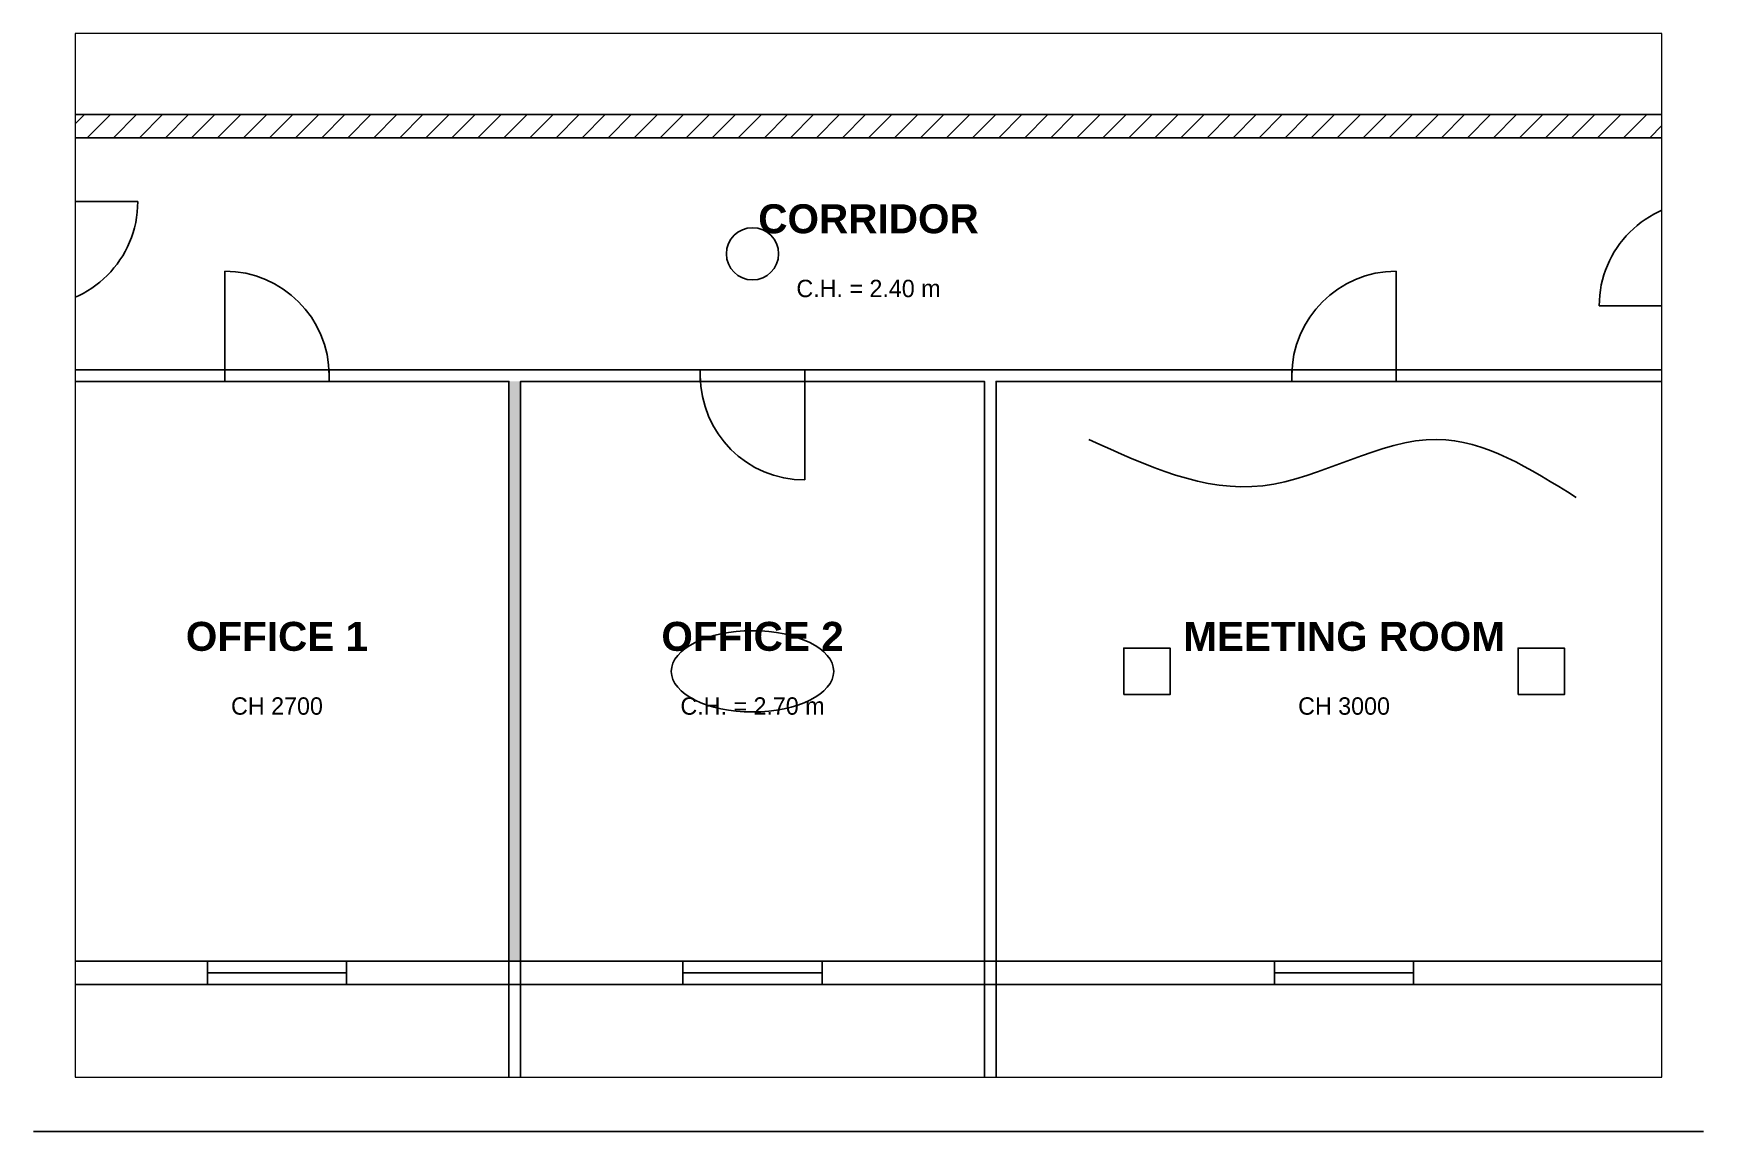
# Paper-space layout 'Layout2' of a CAD drawing. Header units: millimetres. Extents: x 10 to 410, y 10 to 273.
# The model-space entities are those that its viewports show. They can reach past a viewport. Long polylines and large blocks are cut down to what shows.
import ezdxf

# ---------------------------------------------------------------- set-up
doc = ezdxf.new("R2010")
doc.units = ezdxf.units.MM
for name, color, linetype in [('A-ANNO-TEXT', 5, 'Continuous'), ('A-AREA', 6, 'Continuous'), ('A-DIMS', 2, 'Continuous'), ('A-DOOR', 2, 'Continuous'), ('A-FURN', 7, 'Continuous'), ('A-GLAZ', 3, 'Continuous'), ('A-HATCH', 3, 'Continuous'), ('A-WALL', 1, 'Continuous'), ('A-WALL-CURVE', 6, 'Continuous'), ('S-COLS', 4, 'Continuous')]:
    doc.layers.add(name, color=color, linetype=linetype)
doc.styles.add('OpenSansCondensed-Light', font='OpenSansCondensed-Light.ttf')
doc.dimstyles.new('EZDXF', dxfattribs={"dimtxt": 0.25, "dimasz": 0.175, "dimexe": 0.375, "dimexo": 0.125, "dimgap": 0.1, "dimtad": 1, "dimlfac": 100, "dimzin": 12, "dimdsep": 46, "dimtxsty": 'OpenSansCondensed-Light', "dimblk": 'ARCHTICK', "dimcen": 2.5, "dimazin": 3, "dimtfac": 0.5, "dimtmove": 2, "dimatfit": 3})

# ---------------------------------------------------------------- blocks, each defined once
blk = doc.blocks.new('DOOR-SGL-900')
blk.add_line((0, 0), (0, 900))
blk.add_arc((0, 0), 900, 0, 90)
blk = doc.blocks.new('WIN-1200')
for p, q in [((0, 200), (1200, 200)), ((0, 100), (1200, 100)), ((0, 0), (1200, 0))]:
    blk.add_line(p, q)
blk = doc.blocks.new('_ARCHTICK')
at = {"color": 0, "linetype": 'BYBLOCK', "const_width": 0.15}
blk.add_lwpolyline([(-0.5, -0.5), (0.5, 0.5)], dxfattribs=at)

msp = doc.modelspace()

# ---------------------------------------------------------------- hatches: boundary and pattern name
at = {"layer": 'A-HATCH'}
h = msp.add_hatch(dxfattribs=at)
h.set_pattern_fill('ANSI31', scale=50)
h.paths.add_polyline_path([(0, 7100), (14200, 7100), (14200, 7300), (0, 7300)])
msp.add_hatch(color=8, dxfattribs=at).paths.add_polyline_path([(4000, 0), (4100, 0), (4100, 5000), (4000, 5000)])

# ---------------------------------------------------------------- linework, layer by layer
at = {"layer": 'A-AREA'}
for points in [[(0, 5100), (14200, 5100), (14200, 7100), (0, 7100)], [(0, 0), (4000, 0), (4000, 5000), (0, 5000)], [(4100, 0), (8100, 0), (8100, 5000), (4100, 5000)], [(8200, 0), (14200, 0), (14200, 5000), (8200, 5000)]]:
    msp.add_lwpolyline(points, close=True, dxfattribs=at)
at = {"layer": 'A-FURN'}
msp.add_ellipse((6100, 2500), major_axis=(700, 0), ratio=0.5, dxfattribs=at)
at = {"layer": 'A-WALL'}
for p, q in [((-200, 7300), (14400, 7300)), ((0, 7100), (14200, 7100)), ((0, 5100), (1550, 5100)), ((1550, 5000), (1550, 5100)), ((2450, 5100), (5650, 5100)), ((2450, 5000), (2450, 5100)), ((5650, 5000), (5650, 5100)), ((6550, 5100), (10750, 5100)), ((6550, 5000), (6550, 5100)), ((10750, 5000), (10750, 5100)), ((11650, 5100), (14200, 5100)), ((11650, 5000), (11650, 5100)), ((0, 5000), (1550, 5000)), ((2450, 5000), (4000, 5000)), ((4000, 0), (4000, 5000)), ((4100, 5000), (5650, 5000)), ((4100, 0), (4100, 5000)), ((6550, 5000), (8100, 5000)), ((8100, 0), (8100, 5000)), ((8200, 5000), (10750, 5000)), ((8200, 0), (8200, 5000)), ((11650, 5000), (14200, 5000)), ((0, 0), (1400, 0)), ((1400, -200), (1400, 0)), ((2600, 0), (5500, 0)), ((2600, -200), (2600, 0)), ((5500, -200), (5500, 0)), ((6700, 0), (10600, 0)), ((6700, -200), (6700, 0)), ((10600, -200), (10600, 0)), ((11800, 0), (14200, 0)), ((11800, -200), (11800, 0)), ((-200, -200), (1400, -200)), ((2600, -200), (5500, -200)), ((6700, -200), (10600, -200)), ((11800, -200), (14400, -200))]:
    msp.add_line(p, q, dxfattribs=at)
at = {"layer": 'A-WALL-CURVE'}
msp.add_spline([(9000, 4500), (10500, 4100), (12000, 4500), (13200, 4000)], degree=3, dxfattribs=at)
at = {"layer": 'Defpoints'}
msp.add_point((4000, 0), dxfattribs=at)
at = {"layer": 'S-COLS'}
for points in [[(9300, 2300), (9700, 2300), (9700, 2700), (9300, 2700)], [(12700, 2300), (13100, 2300), (13100, 2700), (12700, 2700)]]:
    msp.add_lwpolyline(points, close=True, dxfattribs=at)
msp.add_circle((6100, 6100), 225, dxfattribs=at)

# ---------------------------------------------------------------- block references
at = {"layer": 'A-DOOR'}
for p, rotation in [((-100, 6550), 270), ((14300, 5650), 90), ((6550, 5050), 180)]:
    msp.add_blockref('DOOR-SGL-900', p, dxfattribs=dict(at, rotation=rotation))
msp.add_blockref('DOOR-SGL-900', (1550, 5050), dxfattribs=at)
at = {"layer": 'A-DOOR', "xscale": -1}
msp.add_blockref('DOOR-SGL-900', (11650, 5050), dxfattribs=at)
at = {"layer": 'A-GLAZ'}
for p in [(1400, -200), (5500, -200), (10600, -200)]:
    msp.add_blockref('WIN-1200', p, dxfattribs=at)

# ---------------------------------------------------------------- texts
at = {"layer": 'A-ANNO-TEXT', "attachment_point": 5}
for s, insert, char_height in [('{\\fArial|b1;CORRIDOR}', (7100, 6400), 250), ('C.H. = 2.40 m', (7100, 5800), 150), ('{\\fArial|b1;OFFICE 1}', (2000, 2800), 250), ('{\\fArial|b1;OFFICE 2}', (6100, 2800), 250), ('{\\fArial|b1;MEETING ROOM}', (11200, 2800), 250), ('CH 2700', (2000, 2200), 150), ('C.H. = 2.70 m', (6100, 2200), 150), ('CH 3000', (11200, 2200), 150)]:
    msp.add_mtext(s, dxfattribs=dict(at, insert=insert, char_height=char_height))

# ---------------------------------------------------------------- dimensions: what is measured, and where the dimension line sits
at = {"layer": 'A-DIMS'}
for base, p1, p2 in [((0, -1200), (0, 0), (4000, 0)), ((4100, -1600), (4100, 0), (8100, 0)), ((8200, -2000), (8200, 0), (14200, 0))]:
    msp.add_linear_dim(base=base, p1=p1, p2=p2, dimstyle='EZDXF', dxfattribs=at).render()

psp = doc.layouts.new('Layout2')

# ---------------------------------------------------------------- linework, layer by layer
psp.add_line((10, 10), (410, 10))

# ---------------------------------------------------------------- viewports
at = {"layer": 'VIEWPORTS'}
psp.add_viewport(center=(210, 148), size=(380, 250), view_center_point=(7100, 3500), view_height=9000, dxfattribs=at)

doc.saveas('drawing.dxf')
